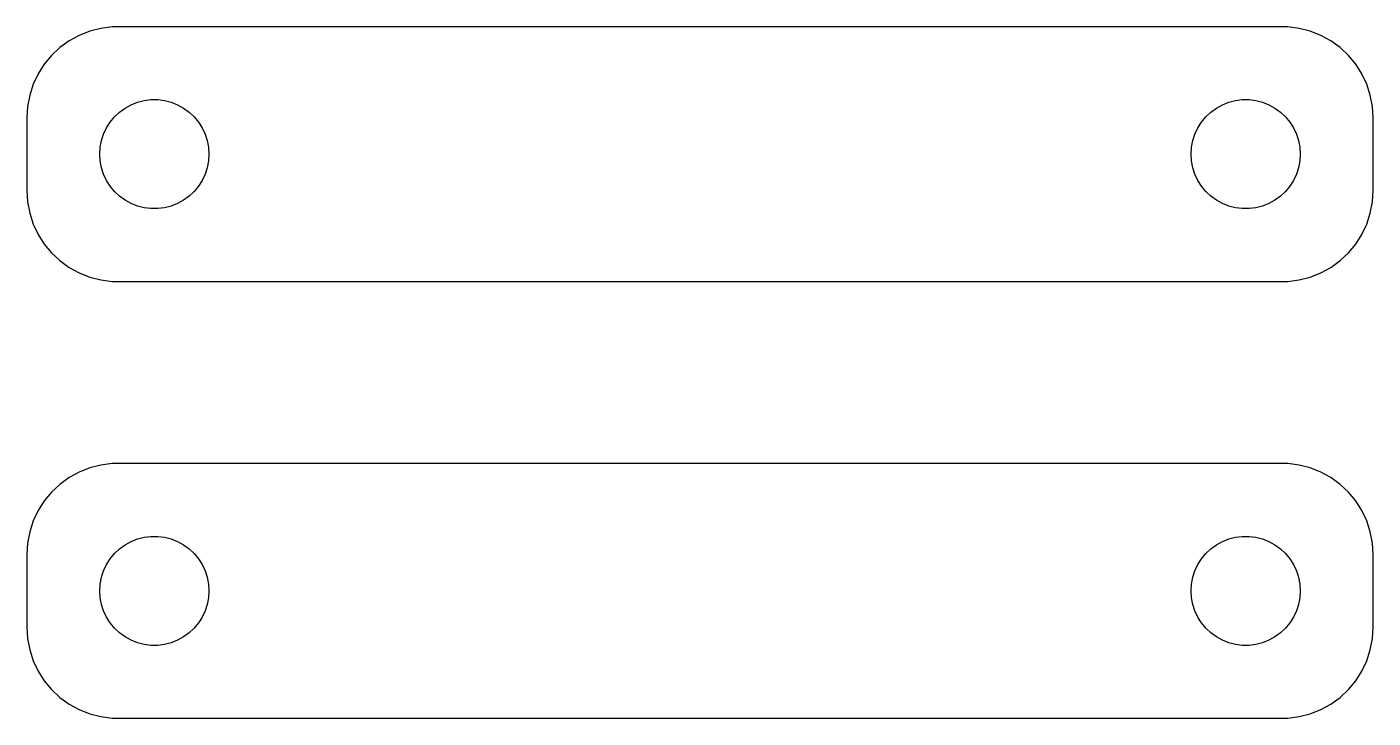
# Model space of a CAD drawing. Header units: metres. Extents: x -37 to 37, y 17 to 55.
import ezdxf

# ---------------------------------------------------------------- set-up
doc = ezdxf.new("R2010")
doc.units = ezdxf.units.M

msp = doc.modelspace()

# ---------------------------------------------------------------- linework, layer by layer
for p, q in [((-32.9369, 54.9114), (-33.5451, 54.7553)), ((-32.3139, 54.9901), (-32.9369, 54.9114)), ((32.3139, 54.9901), (-32.3139, 54.9901)), ((32.9369, 54.9114), (32.3139, 54.9901)), ((33.5451, 54.7553), (32.9369, 54.9114)), ((-34.6791, 54.2216), (-35.1871, 53.8526)), ((-34.1289, 54.5241), (-34.6791, 54.2216)), ((-33.5451, 54.7553), (-34.1289, 54.5241)), ((34.1289, 54.5241), (33.5451, 54.7553)), ((34.6791, 54.2216), (34.1289, 54.5241)), ((35.1871, 53.8526), (34.6791, 54.2216)), ((-35.6448, 53.4227), (-36.0451, 52.9389)), ((-35.1871, 53.8526), (-35.6448, 53.4227)), ((35.6448, 53.4227), (35.1871, 53.8526)), ((36.0451, 52.9389), (35.6448, 53.4227)), ((-36.0451, 52.9389), (-36.3815, 52.4088)), ((36.3815, 52.4088), (36.0451, 52.9389)), ((-36.6489, 51.8406), (-36.8429, 51.2434)), ((-36.3815, 52.4088), (-36.6489, 51.8406)), ((36.6489, 51.8406), (36.3815, 52.4088)), ((36.8429, 51.2434), (36.6489, 51.8406)), ((-36.8429, 51.2434), (-36.9606, 50.6267)), ((36.9606, 50.6267), (36.8429, 51.2434)), ((-36.9606, 50.6267), (-37, 50)), ((-31.9123, 50.3115), (-31.6075, 50.533)), ((-31.6075, 50.533), (-31.2773, 50.7145)), ((-31.2773, 50.7145), (-30.927, 50.8532)), ((-30.927, 50.8532), (-30.5621, 50.9469)), ((-30.5621, 50.9469), (-30.1884, 50.9941)), ((-30.1884, 50.9941), (-29.8116, 50.9941)), ((-29.8116, 50.9941), (-29.4379, 50.9469)), ((-29.4379, 50.9469), (-29.0729, 50.8532)), ((-29.0729, 50.8532), (-28.7227, 50.7145)), ((-28.7227, 50.7145), (-28.3925, 50.533)), ((-28.3925, 50.533), (-28.0877, 50.3115)), ((28.0877, 50.3115), (28.3925, 50.533)), ((28.3925, 50.533), (28.7227, 50.7145)), ((28.7227, 50.7145), (29.0729, 50.8532)), ((29.0729, 50.8532), (29.4379, 50.9469)), ((29.4379, 50.9469), (29.8116, 50.9941)), ((29.8116, 50.9941), (30.1884, 50.9941)), ((30.1884, 50.9941), (30.5621, 50.9469)), ((30.5621, 50.9469), (30.927, 50.8532)), ((30.927, 50.8532), (31.2773, 50.7145)), ((31.2773, 50.7145), (31.6075, 50.533)), ((31.6075, 50.533), (31.9123, 50.3115)), ((37, 50), (36.9606, 50.6267)), ((-37, 50), (-37, 46)), ((-32.6289, 49.4453), (-32.427, 49.7634)), ((-32.427, 49.7634), (-32.1869, 50.0536)), ((-32.1869, 50.0536), (-31.9123, 50.3115)), ((-28.0877, 50.3115), (-27.8131, 50.0536)), ((-27.8131, 50.0536), (-27.5729, 49.7634)), ((-27.5729, 49.7634), (-27.3711, 49.4453)), ((27.3711, 49.4453), (27.5729, 49.7634)), ((27.5729, 49.7634), (27.8131, 50.0536)), ((27.8131, 50.0536), (28.0877, 50.3115)), ((31.9123, 50.3115), (32.1869, 50.0536)), ((32.1869, 50.0536), (32.427, 49.7634)), ((32.427, 49.7634), (32.6289, 49.4453)), ((37, 46), (37, 50)), ((-32.9057, 48.7461), (-32.7893, 49.1044)), ((-32.7893, 49.1044), (-32.6289, 49.4453)), ((-27.3711, 49.4453), (-27.2107, 49.1044)), ((-27.2107, 49.1044), (-27.0942, 48.7461)), ((27.0942, 48.7461), (27.2107, 49.1044)), ((27.2107, 49.1044), (27.3711, 49.4453)), ((32.6289, 49.4453), (32.7893, 49.1044)), ((32.7893, 49.1044), (32.9057, 48.7461)), ((-33, 48), (-32.9763, 48.376)), ((-32.9763, 48.376), (-32.9057, 48.7461)), ((-27.0942, 48.7461), (-27.0237, 48.376)), ((-27.0237, 48.376), (-27, 48)), ((27, 48), (27.0237, 48.376)), ((27.0237, 48.376), (27.0942, 48.7461)), ((32.9057, 48.7461), (32.9763, 48.376)), ((32.9763, 48.376), (33, 48)), ((-32.9763, 47.624), (-33, 48)), ((-32.9057, 47.2539), (-32.9763, 47.624)), ((-27.0237, 47.624), (-27.0942, 47.2539)), ((-27, 48), (-27.0237, 47.624)), ((27.0237, 47.624), (27, 48)), ((27.0942, 47.2539), (27.0237, 47.624)), ((32.9763, 47.624), (32.9057, 47.2539)), ((33, 48), (32.9763, 47.624)), ((-32.7893, 46.8956), (-32.9057, 47.2539)), ((-32.6289, 46.5547), (-32.7893, 46.8956)), ((-27.2107, 46.8956), (-27.3711, 46.5547)), ((-27.0942, 47.2539), (-27.2107, 46.8956)), ((27.2107, 46.8956), (27.0942, 47.2539)), ((27.3711, 46.5547), (27.2107, 46.8956)), ((32.7893, 46.8956), (32.6289, 46.5547)), ((32.9057, 47.2539), (32.7893, 46.8956)), ((-37, 46), (-36.9606, 45.3733)), ((-32.427, 46.2366), (-32.6289, 46.5547)), ((-32.1869, 45.9464), (-32.427, 46.2366)), ((-31.9123, 45.6885), (-32.1869, 45.9464)), ((-27.8131, 45.9464), (-28.0877, 45.6885)), ((-27.5729, 46.2366), (-27.8131, 45.9464)), ((-27.3711, 46.5547), (-27.5729, 46.2366)), ((27.5729, 46.2366), (27.3711, 46.5547)), ((27.8131, 45.9464), (27.5729, 46.2366)), ((28.0877, 45.6885), (27.8131, 45.9464)), ((32.1869, 45.9464), (31.9123, 45.6885)), ((32.427, 46.2366), (32.1869, 45.9464)), ((32.6289, 46.5547), (32.427, 46.2366)), ((36.9606, 45.3733), (37, 46)), ((-36.9606, 45.3733), (-36.8429, 44.7566)), ((-31.6075, 45.467), (-31.9123, 45.6885)), ((-31.2773, 45.2855), (-31.6075, 45.467)), ((-30.927, 45.1468), (-31.2773, 45.2855)), ((-30.5621, 45.0531), (-30.927, 45.1468)), ((-29.0729, 45.1468), (-29.4379, 45.0531)), ((-28.7227, 45.2855), (-29.0729, 45.1468)), ((-28.3925, 45.467), (-28.7227, 45.2855)), ((-28.0877, 45.6885), (-28.3925, 45.467)), ((28.3925, 45.467), (28.0877, 45.6885)), ((28.7227, 45.2855), (28.3925, 45.467)), ((29.0729, 45.1468), (28.7227, 45.2855)), ((29.4379, 45.0531), (29.0729, 45.1468)), ((30.927, 45.1468), (30.5621, 45.0531)), ((31.2773, 45.2855), (30.927, 45.1468)), ((31.6075, 45.467), (31.2773, 45.2855)), ((31.9123, 45.6885), (31.6075, 45.467)), ((36.8429, 44.7566), (36.9606, 45.3733)), ((-36.8429, 44.7566), (-36.6489, 44.1594)), ((-30.1884, 45.0059), (-30.5621, 45.0531)), ((-29.8116, 45.0059), (-30.1884, 45.0059)), ((-29.4379, 45.0531), (-29.8116, 45.0059)), ((29.8116, 45.0059), (29.4379, 45.0531)), ((30.1884, 45.0059), (29.8116, 45.0059)), ((30.5621, 45.0531), (30.1884, 45.0059)), ((36.6489, 44.1594), (36.8429, 44.7566)), ((-36.6489, 44.1594), (-36.3815, 43.5912)), ((36.3815, 43.5912), (36.6489, 44.1594)), ((-36.3815, 43.5912), (-36.0451, 43.0611)), ((-36.0451, 43.0611), (-35.6448, 42.5773)), ((35.6448, 42.5773), (36.0451, 43.0611)), ((36.0451, 43.0611), (36.3815, 43.5912)), ((-35.6448, 42.5773), (-35.1871, 42.1474)), ((35.1871, 42.1474), (35.6448, 42.5773)), ((-35.1871, 42.1474), (-34.6791, 41.7784)), ((-34.6791, 41.7784), (-34.1289, 41.4759)), ((-34.1289, 41.4759), (-33.5451, 41.2447)), ((33.5451, 41.2447), (34.1289, 41.4759)), ((34.1289, 41.4759), (34.6791, 41.7784)), ((34.6791, 41.7784), (35.1871, 42.1474)), ((-33.5451, 41.2447), (-32.9369, 41.0886)), ((-32.9369, 41.0886), (-32.3139, 41.0099)), ((-32.3139, 41.0099), (32.3139, 41.0099)), ((32.3139, 41.0099), (32.9369, 41.0886)), ((32.9369, 41.0886), (33.5451, 41.2447)), ((-34.1289, 30.5241), (-34.6791, 30.2216)), ((-33.5451, 30.7553), (-34.1289, 30.5241)), ((-32.9369, 30.9114), (-33.5451, 30.7553)), ((-32.3139, 30.9901), (-32.9369, 30.9114)), ((32.3139, 30.9901), (-32.3139, 30.9901)), ((32.9369, 30.9114), (32.3139, 30.9901)), ((33.5451, 30.7553), (32.9369, 30.9114)), ((34.1289, 30.5241), (33.5451, 30.7553)), ((34.6791, 30.2216), (34.1289, 30.5241)), ((-35.1871, 29.8526), (-35.6448, 29.4227)), ((-34.6791, 30.2216), (-35.1871, 29.8526)), ((35.1871, 29.8526), (34.6791, 30.2216)), ((35.6448, 29.4227), (35.1871, 29.8526)), ((-36.0451, 28.9389), (-36.3815, 28.4088)), ((-35.6448, 29.4227), (-36.0451, 28.9389)), ((36.0451, 28.9389), (35.6448, 29.4227)), ((36.3815, 28.4088), (36.0451, 28.9389)), ((-36.3815, 28.4088), (-36.6489, 27.8406)), ((36.6489, 27.8406), (36.3815, 28.4088)), ((-36.6489, 27.8406), (-36.8429, 27.2434)), ((36.8429, 27.2434), (36.6489, 27.8406)), ((-36.8429, 27.2434), (-36.9606, 26.6267)), ((-31.6075, 26.533), (-31.2773, 26.7145)), ((-31.2773, 26.7145), (-30.927, 26.8532)), ((-30.927, 26.8532), (-30.5621, 26.9469)), ((-30.5621, 26.9469), (-30.1884, 26.9941)), ((-30.1884, 26.9941), (-29.8116, 26.9941)), ((-29.8116, 26.9941), (-29.4379, 26.9469)), ((-29.4379, 26.9469), (-29.0729, 26.8532)), ((-29.0729, 26.8532), (-28.7227, 26.7145)), ((-28.7227, 26.7145), (-28.3925, 26.533)), ((28.3925, 26.533), (28.7227, 26.7145)), ((28.7227, 26.7145), (29.0729, 26.8532)), ((29.0729, 26.8532), (29.4379, 26.9469)), ((29.4379, 26.9469), (29.8116, 26.9941)), ((29.8116, 26.9941), (30.1884, 26.9941)), ((30.1884, 26.9941), (30.5621, 26.9469)), ((30.5621, 26.9469), (30.927, 26.8532)), ((30.927, 26.8532), (31.2773, 26.7145)), ((31.2773, 26.7145), (31.6075, 26.533)), ((36.9606, 26.6267), (36.8429, 27.2434)), ((-36.9606, 26.6267), (-37, 26)), ((-37, 26), (-37, 22)), ((-32.427, 25.7634), (-32.1869, 26.0536)), ((-32.1869, 26.0536), (-31.9123, 26.3115)), ((-31.9123, 26.3115), (-31.6075, 26.533)), ((-28.3925, 26.533), (-28.0877, 26.3115)), ((-28.0877, 26.3115), (-27.8131, 26.0536)), ((-27.8131, 26.0536), (-27.5729, 25.7634)), ((27.5729, 25.7634), (27.8131, 26.0536)), ((27.8131, 26.0536), (28.0877, 26.3115)), ((28.0877, 26.3115), (28.3925, 26.533)), ((31.6075, 26.533), (31.9123, 26.3115)), ((31.9123, 26.3115), (32.1869, 26.0536)), ((32.1869, 26.0536), (32.427, 25.7634)), ((37, 26), (36.9606, 26.6267)), ((37, 22), (37, 26)), ((-32.7893, 25.1044), (-32.6289, 25.4453)), ((-32.6289, 25.4453), (-32.427, 25.7634)), ((-27.5729, 25.7634), (-27.3711, 25.4453)), ((-27.3711, 25.4453), (-27.2107, 25.1044)), ((27.2107, 25.1044), (27.3711, 25.4453)), ((27.3711, 25.4453), (27.5729, 25.7634)), ((32.427, 25.7634), (32.6289, 25.4453)), ((32.6289, 25.4453), (32.7893, 25.1044)), ((-32.9763, 24.376), (-32.9057, 24.7461)), ((-32.9057, 24.7461), (-32.7893, 25.1044)), ((-27.2107, 25.1044), (-27.0942, 24.7461)), ((-27.0942, 24.7461), (-27.0237, 24.376)), ((27.0237, 24.376), (27.0942, 24.7461)), ((27.0942, 24.7461), (27.2107, 25.1044)), ((32.7893, 25.1044), (32.9057, 24.7461)), ((32.9057, 24.7461), (32.9763, 24.376)), ((-33, 24), (-32.9763, 24.376)), ((-32.9763, 23.624), (-33, 24)), ((-27.0237, 24.376), (-27, 24)), ((-27, 24), (-27.0237, 23.624)), ((27, 24), (27.0237, 24.376)), ((27.0237, 23.624), (27, 24)), ((32.9763, 24.376), (33, 24)), ((33, 24), (32.9763, 23.624)), ((-32.9057, 23.2539), (-32.9763, 23.624)), ((-32.7893, 22.8956), (-32.9057, 23.2539)), ((-27.0942, 23.2539), (-27.2107, 22.8956)), ((-27.0237, 23.624), (-27.0942, 23.2539)), ((27.0942, 23.2539), (27.0237, 23.624)), ((27.2107, 22.8956), (27.0942, 23.2539)), ((32.9057, 23.2539), (32.7893, 22.8956)), ((32.9763, 23.624), (32.9057, 23.2539)), ((-32.6289, 22.5547), (-32.7893, 22.8956)), ((-32.427, 22.2366), (-32.6289, 22.5547)), ((-32.1869, 21.9464), (-32.427, 22.2366)), ((-27.5729, 22.2366), (-27.8131, 21.9464)), ((-27.3711, 22.5547), (-27.5729, 22.2366)), ((-27.2107, 22.8956), (-27.3711, 22.5547)), ((27.3711, 22.5547), (27.2107, 22.8956)), ((27.5729, 22.2366), (27.3711, 22.5547)), ((27.8131, 21.9464), (27.5729, 22.2366)), ((32.427, 22.2366), (32.1869, 21.9464)), ((32.6289, 22.5547), (32.427, 22.2366)), ((32.7893, 22.8956), (32.6289, 22.5547)), ((-37, 22), (-36.9606, 21.3733)), ((-31.9123, 21.6885), (-32.1869, 21.9464)), ((-31.6075, 21.467), (-31.9123, 21.6885)), ((-31.2773, 21.2855), (-31.6075, 21.467)), ((-28.3925, 21.467), (-28.7227, 21.2855)), ((-28.0877, 21.6885), (-28.3925, 21.467)), ((-27.8131, 21.9464), (-28.0877, 21.6885)), ((28.0877, 21.6885), (27.8131, 21.9464)), ((28.3925, 21.467), (28.0877, 21.6885)), ((28.7227, 21.2855), (28.3925, 21.467)), ((31.6075, 21.467), (31.2773, 21.2855)), ((31.9123, 21.6885), (31.6075, 21.467)), ((32.1869, 21.9464), (31.9123, 21.6885)), ((36.9606, 21.3733), (37, 22)), ((-36.9606, 21.3733), (-36.8429, 20.7566)), ((-36.8429, 20.7566), (-36.6489, 20.1594)), ((-30.927, 21.1468), (-31.2773, 21.2855)), ((-30.5621, 21.0531), (-30.927, 21.1468)), ((-30.1884, 21.0059), (-30.5621, 21.0531)), ((-29.8116, 21.0059), (-30.1884, 21.0059)), ((-29.4379, 21.0531), (-29.8116, 21.0059)), ((-29.0729, 21.1468), (-29.4379, 21.0531)), ((-28.7227, 21.2855), (-29.0729, 21.1468)), ((29.0729, 21.1468), (28.7227, 21.2855)), ((29.4379, 21.0531), (29.0729, 21.1468)), ((29.8116, 21.0059), (29.4379, 21.0531)), ((30.1884, 21.0059), (29.8116, 21.0059)), ((30.5621, 21.0531), (30.1884, 21.0059)), ((30.927, 21.1468), (30.5621, 21.0531)), ((31.2773, 21.2855), (30.927, 21.1468)), ((36.6489, 20.1594), (36.8429, 20.7566)), ((36.8429, 20.7566), (36.9606, 21.3733)), ((-36.6489, 20.1594), (-36.3815, 19.5912)), ((36.3815, 19.5912), (36.6489, 20.1594)), ((-36.3815, 19.5912), (-36.0451, 19.0611)), ((36.0451, 19.0611), (36.3815, 19.5912)), ((-36.0451, 19.0611), (-35.6448, 18.5773)), ((-35.6448, 18.5773), (-35.1871, 18.1474)), ((35.1871, 18.1474), (35.6448, 18.5773)), ((35.6448, 18.5773), (36.0451, 19.0611)), ((-35.1871, 18.1474), (-34.6791, 17.7784)), ((-34.6791, 17.7784), (-34.1289, 17.4759)), ((34.1289, 17.4759), (34.6791, 17.7784)), ((34.6791, 17.7784), (35.1871, 18.1474)), ((-34.1289, 17.4759), (-33.5451, 17.2447)), ((-33.5451, 17.2447), (-32.9369, 17.0886)), ((-32.9369, 17.0886), (-32.3139, 17.0099)), ((32.3139, 17.0099), (32.9369, 17.0886)), ((32.9369, 17.0886), (33.5451, 17.2447)), ((33.5451, 17.2447), (34.1289, 17.4759)), ((-32.3139, 17.0099), (32.3139, 17.0099))]:
    msp.add_line(p, q)

doc.saveas('drawing.dxf')
